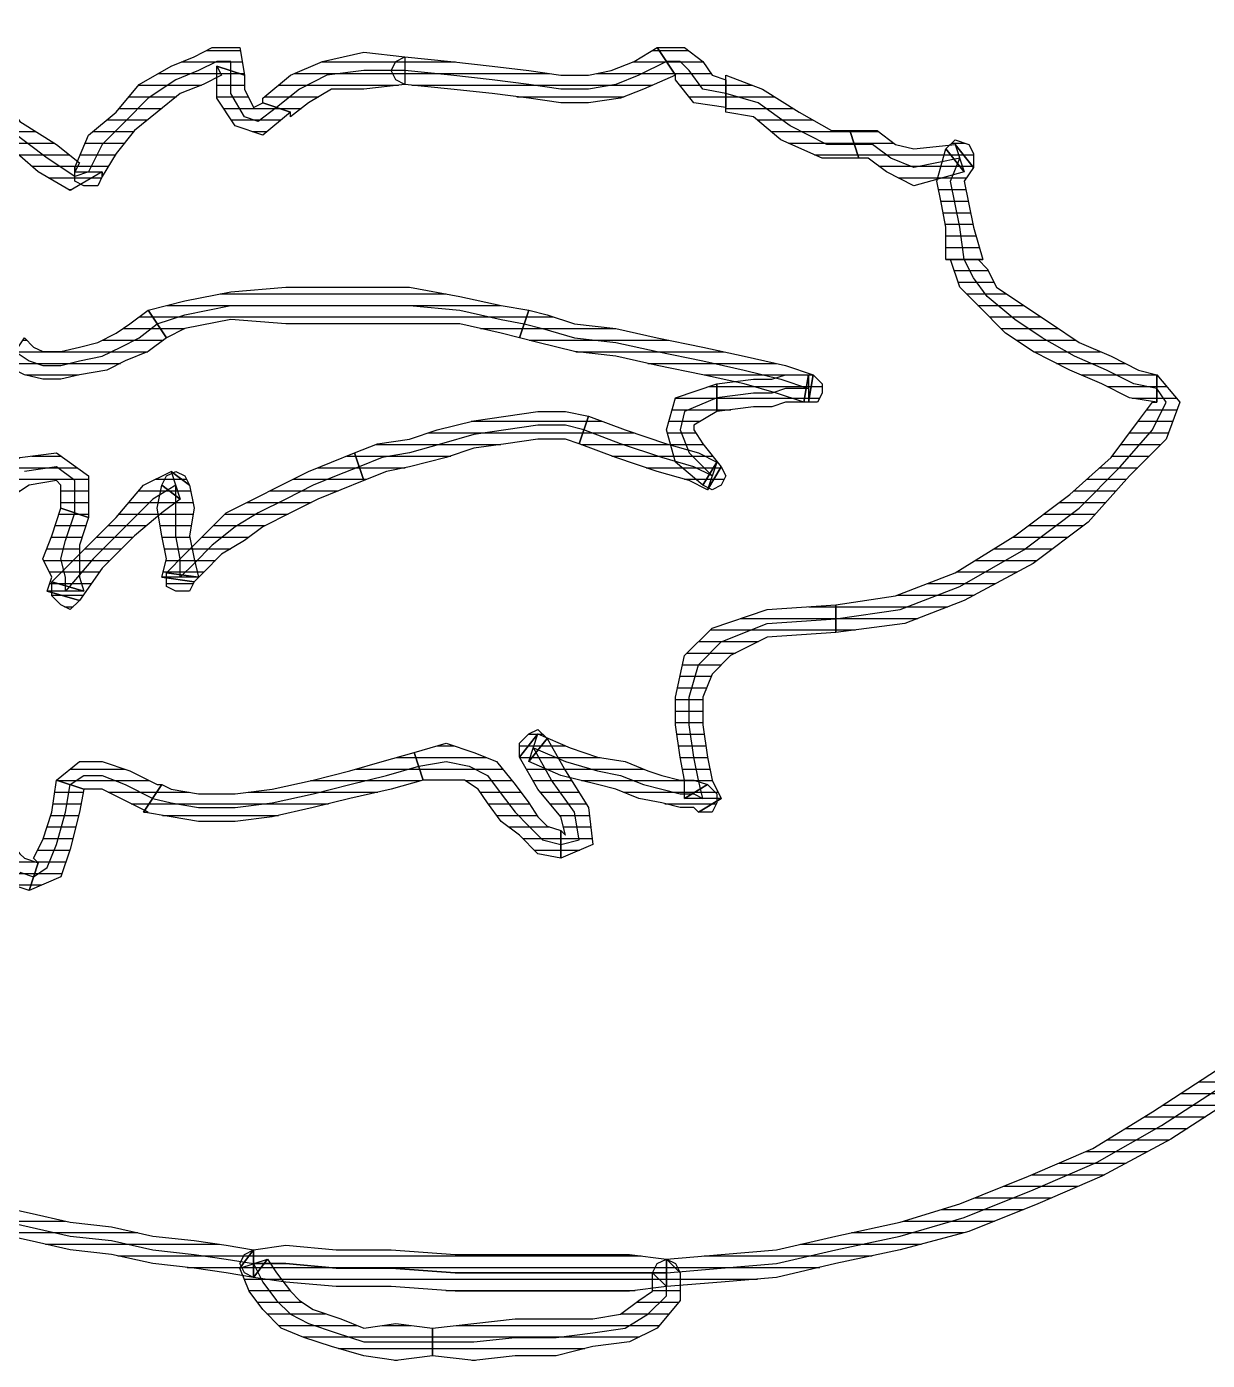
# Model space of a CAD drawing. Extents: x -29316 to 80307, y 54266 to 73016.
# Drawn here: x 21668.34 to 21681.08, y 55612.34 to 55626.73 of the extents above; entities that cross this region are included whole.
import ezdxf

# ---------------------------------------------------------------- set-up
doc = ezdxf.new("R2010")
doc.units = 0
doc.layers.add('İnsan', color=50, linetype='Continuous')
doc.layers.add('Tezgah', color=7, linetype='Continuous', lineweight=9)
pattern_1 = [(360, (-5108.51305, -673.59423), (1e-16, 0.125), [25])]

# ---------------------------------------------------------------- blocks, each defined once
blk = doc.blocks.new('InsanKadın')
at = {"layer": 'İnsan'}
h = blk.add_hatch(dxfattribs=at)
h.set_pattern_fill('DC_LINES', scale=0.1, style=0)
h.set_pattern_definition(pattern_1)
edge = h.paths.add_edge_path(flags=0)
edge.add_line((53.563, 36.971), (53.168, 37.021))
edge.add_line((53.168, 37.021), (52.821, 36.971))
edge.add_line((52.821, 36.971), (52.475, 36.872))
edge.add_line((52.475, 36.872), (52.177, 36.773))
edge.add_line((52.177, 36.773), (51.93, 36.673))
edge.add_line((51.93, 36.673), (51.733, 36.474))
edge.add_line((51.733, 36.474), (51.585, 36.276))
edge.add_line((51.585, 36.276), (51.485, 36.027))
edge.add_line((51.485, 36.027), (51.782, 35.928))
edge.add_line((51.782, 35.928), (51.881, 36.077))
edge.add_line((51.881, 36.077), (52.03, 36.276))
edge.add_line((52.03, 36.276), (52.129, 36.375))
edge.add_line((52.129, 36.375), (52.277, 36.474))
edge.add_line((52.277, 36.474), (52.574, 36.574))
edge.add_line((52.574, 36.574), (52.821, 36.673))
edge.add_line((52.821, 36.673), (53.168, 36.623))
edge.add_line((53.168, 36.623), (53.563, 36.673))
h = blk.add_hatch(dxfattribs=at)
h.set_pattern_fill('DC_LINES', scale=0.1, style=0)
h.set_pattern_definition(pattern_1)
edge = h.paths.add_edge_path(flags=0)
edge.add_line((56.087, 35.928), (56.235, 36.077))
edge.add_line((56.235, 36.077), (56.235, 36.375))
edge.add_line((56.235, 36.375), (55.988, 36.673))
edge.add_line((55.988, 36.673), (55.691, 36.822))
edge.add_line((55.691, 36.822), (55.295, 36.872))
edge.add_line((55.295, 36.872), (54.899, 36.971))
edge.add_line((54.899, 36.971), (54.454, 36.971))
edge.add_line((54.454, 36.971), (54.008, 37.021))
edge.add_line((54.008, 37.021), (53.563, 36.971))
edge.add_line((53.563, 36.971), (53.563, 36.673))
edge.add_line((53.563, 36.673), (54.008, 36.623))
edge.add_line((54.008, 36.623), (54.454, 36.574))
edge.add_line((54.454, 36.574), (54.899, 36.574))
edge.add_line((54.899, 36.574), (55.295, 36.574))
edge.add_line((55.295, 36.574), (55.591, 36.524))
edge.add_line((55.591, 36.524), (55.79, 36.375))
edge.add_line((55.79, 36.375), (55.938, 36.276))
edge.add_line((55.938, 36.276), (55.938, 36.077))
edge.add_line((55.938, 36.077), (56.087, 36.226))
edge.add_line((56.087, 36.226), (55.938, 36.077))
edge.add_line((55.938, 36.077), (55.988, 35.978))
edge.add_line((55.988, 35.978), (56.087, 35.928))
edge.add_line((56.087, 35.928), (56.185, 35.978))
edge.add_line((56.185, 35.978), (56.235, 36.077))
h = blk.add_hatch(dxfattribs=at)
h.set_pattern_fill('DC_LINES', scale=0.1, style=0)
h.set_pattern_definition(pattern_1)
edge = h.paths.add_edge_path(flags=0)
edge.add_line((51.485, 36.027), (51.633, 35.829))
edge.add_line((51.633, 35.829), (51.98, 35.779))
edge.add_line((51.98, 35.779), (52.524, 35.829))
edge.add_line((52.524, 35.829), (53.118, 35.829))
edge.add_line((53.118, 35.829), (53.81, 35.878))
edge.add_line((53.81, 35.878), (54.504, 35.878))
edge.add_line((54.504, 35.878), (55.097, 35.878))
edge.add_line((55.097, 35.878), (55.691, 35.878))
edge.add_line((55.691, 35.878), (56.087, 35.928))
edge.add_line((56.087, 35.928), (56.087, 36.226))
edge.add_line((56.087, 36.226), (55.691, 36.276))
edge.add_line((55.691, 36.276), (55.097, 36.276))
edge.add_line((55.097, 36.276), (54.504, 36.276))
edge.add_line((54.504, 36.276), (53.81, 36.276))
edge.add_line((53.81, 36.276), (53.118, 36.226))
edge.add_line((53.118, 36.226), (52.524, 36.226))
edge.add_line((52.524, 36.226), (51.98, 36.176))
edge.add_line((51.98, 36.176), (51.633, 36.127))
edge.add_line((51.633, 36.127), (51.782, 35.928))
edge.add_line((51.782, 35.928), (51.633, 36.127))
edge.add_line((51.633, 36.127), (51.535, 36.077))
edge.add_line((51.535, 36.077), (51.485, 35.978))
edge.add_line((51.485, 35.978), (51.535, 35.878))
edge.add_line((51.535, 35.878), (51.633, 35.829))
h = blk.add_hatch(dxfattribs=at)
h.set_pattern_fill('DC_LINES', scale=0.1, style=0)
h.set_pattern_definition(pattern_1)
edge = h.paths.add_edge_path(flags=0)
edge.add_line((56.087, 36.226), (55.691, 36.276))
edge.add_line((55.691, 36.276), (55.097, 36.276))
edge.add_line((55.097, 36.276), (54.504, 36.276))
edge.add_line((54.504, 36.276), (53.81, 36.276))
edge.add_line((53.81, 36.276), (53.118, 36.226))
edge.add_line((53.118, 36.226), (52.524, 36.226))
edge.add_line((52.524, 36.226), (51.98, 36.176))
edge.add_line((51.98, 36.176), (51.633, 36.127))
edge.add_line((51.633, 36.127), (51.633, 35.829))
edge.add_line((51.633, 35.829), (51.98, 35.779))
edge.add_line((51.98, 35.779), (52.524, 35.829))
edge.add_line((52.524, 35.829), (53.118, 35.829))
edge.add_line((53.118, 35.829), (53.81, 35.878))
edge.add_line((53.81, 35.878), (54.504, 35.878))
edge.add_line((54.504, 35.878), (55.097, 35.878))
edge.add_line((55.097, 35.878), (55.691, 35.878))
edge.add_line((55.691, 35.878), (56.087, 35.928))
h = blk.add_hatch(dxfattribs=at)
h.set_pattern_fill('DC_LINES', scale=0.1, style=0)
h.set_pattern_definition(pattern_1)
edge = h.paths.add_edge_path(flags=0)
edge.add_line((51.633, 36.127), (51.337, 36.077))
edge.add_line((51.337, 36.077), (50.991, 36.027))
edge.add_line((50.991, 36.027), (50.546, 35.978))
edge.add_line((50.546, 35.978), (50.1, 35.878))
edge.add_line((50.1, 35.878), (49.655, 35.829))
edge.add_line((49.655, 35.829), (49.21, 35.729))
edge.add_line((49.21, 35.729), (48.764, 35.63))
edge.add_line((48.764, 35.63), (48.369, 35.58))
edge.add_line((48.369, 35.58), (48.369, 35.282))
edge.add_line((48.369, 35.282), (48.764, 35.332))
edge.add_line((48.764, 35.332), (49.21, 35.431))
edge.add_line((49.21, 35.431), (49.655, 35.531))
edge.add_line((49.655, 35.531), (50.1, 35.58))
edge.add_line((50.1, 35.58), (50.546, 35.68))
edge.add_line((50.546, 35.68), (50.991, 35.729))
edge.add_line((50.991, 35.729), (51.337, 35.779))
edge.add_line((51.337, 35.779), (51.633, 35.829))
h = blk.add_hatch(dxfattribs=at)
h.set_pattern_fill('DC_LINES', scale=0.1, style=0)
h.set_pattern_definition(pattern_1)
h.paths.add_polyline_path([(65.981, 28.427), (65.635, 29.52), (65.19, 30.514), (64.745, 31.457), (64.201, 32.252), (63.557, 32.948), (62.914, 33.593), (62.221, 34.189), (61.529, 34.636), (60.787, 35.034), (60.094, 35.332), (59.352, 35.63), (58.61, 35.829), (57.917, 35.978), (57.274, 36.127), (56.68, 36.176), (56.087, 36.226), (56.087, 35.928), (56.68, 35.878), (57.274, 35.829), (57.917, 35.68), (58.61, 35.531), (59.253, 35.332), (59.995, 35.034), (60.687, 34.736), (61.331, 34.339), (62.023, 33.891), (62.716, 33.395), (63.359, 32.749), (63.904, 32.053), (64.448, 31.259), (64.893, 30.414), (65.339, 29.421), (65.684, 28.328), (65.784, 28.229), (65.882, 28.229), (65.981, 28.278)], flags=0)
h = blk.add_hatch(dxfattribs=at)
h.set_pattern_fill('DC_LINES', scale=0.1, style=0)
h.set_pattern_definition(pattern_1)
edge = h.paths.add_edge_path(flags=0)
edge.add_line((49.21, 31.954), (49.061, 31.904))
edge.add_line((49.061, 31.904), (48.813, 31.755))
edge.add_line((48.813, 31.755), (48.616, 31.408))
edge.add_line((48.616, 31.408), (48.319, 30.812))
edge.add_line((48.319, 30.812), (48.616, 30.712))
edge.add_line((48.616, 30.712), (48.913, 31.308))
edge.add_line((48.913, 31.308), (49.11, 31.557))
edge.add_line((49.11, 31.557), (49.16, 31.606))
edge.add_line((49.16, 31.606), (49.308, 31.656))
h = blk.add_hatch(dxfattribs=at)
h.set_pattern_fill('DC_LINES', scale=0.1, style=0)
h.set_pattern_definition(pattern_1)
edge = h.paths.add_edge_path(flags=0)
edge.add_line((49.803, 30.861), (49.754, 31.11))
edge.add_line((49.754, 31.11), (49.655, 31.507))
edge.add_line((49.655, 31.507), (49.555, 31.805))
edge.add_line((49.555, 31.805), (49.21, 31.954))
edge.add_line((49.21, 31.954), (49.308, 31.656))
edge.add_line((49.308, 31.656), (49.258, 31.606))
edge.add_line((49.258, 31.606), (49.358, 31.408))
edge.add_line((49.358, 31.408), (49.457, 31.11))
edge.add_line((49.457, 31.11), (49.506, 30.762))
h = blk.add_hatch(dxfattribs=at)
h.set_pattern_fill('DC_LINES', scale=0.1, style=0)
h.set_pattern_definition(pattern_1)
edge = h.paths.add_edge_path(flags=0)
edge.add_line((54.949, 31.606), (54.701, 31.557))
edge.add_line((54.701, 31.557), (54.504, 31.358))
edge.add_line((54.504, 31.358), (54.305, 31.209))
edge.add_line((54.305, 31.209), (54.157, 31.01))
edge.add_line((54.157, 31.01), (54.058, 30.861))
edge.add_line((54.058, 30.861), (53.91, 30.762))
edge.add_line((53.91, 30.762), (53.712, 30.762))
edge.add_line((53.712, 30.762), (53.464, 30.762))
edge.add_line((53.464, 30.762), (53.365, 30.464))
edge.add_line((53.365, 30.464), (53.712, 30.365))
edge.add_line((53.712, 30.365), (54.008, 30.464))
edge.add_line((54.008, 30.464), (54.256, 30.563))
edge.add_line((54.256, 30.563), (54.454, 30.812))
edge.add_line((54.454, 30.812), (54.602, 31.01))
edge.add_line((54.602, 31.01), (54.701, 31.159))
edge.add_line((54.701, 31.159), (54.8, 31.259))
edge.add_line((54.8, 31.259), (54.949, 31.308))
h = blk.add_hatch(dxfattribs=at)
h.set_pattern_fill('DC_LINES', scale=0.1, style=0)
h.set_pattern_definition(pattern_1)
edge = h.paths.add_edge_path(flags=0)
edge.add_line((54.602, 30.563), (54.8, 30.315))
edge.add_line((54.8, 30.315), (54.998, 30.663))
edge.add_line((54.998, 30.663), (55.246, 31.06))
edge.add_line((55.246, 31.06), (55.295, 31.457))
edge.add_line((55.295, 31.457), (54.949, 31.606))
edge.add_line((54.949, 31.606), (54.949, 31.308))
edge.add_line((54.949, 31.308), (54.998, 31.358))
edge.add_line((54.998, 31.358), (54.949, 31.159))
edge.add_line((54.949, 31.159), (54.701, 30.861))
edge.add_line((54.701, 30.861), (54.504, 30.514))
edge.add_line((54.504, 30.514), (54.701, 30.265))
edge.add_line((54.701, 30.265), (54.504, 30.514))
edge.add_line((54.504, 30.514), (54.504, 30.365))
edge.add_line((54.504, 30.365), (54.602, 30.265))
edge.add_line((54.602, 30.265), (54.701, 30.216))
edge.add_line((54.701, 30.216), (54.8, 30.315))
h = blk.add_hatch(dxfattribs=at)
h.set_pattern_fill('DC_LINES', scale=0.1, style=0)
h.set_pattern_definition(pattern_1)
edge = h.paths.add_edge_path(flags=0)
edge.add_line((50.446, 31.11), (50.496, 31.11))
edge.add_line((50.496, 31.11), (50.199, 30.961))
edge.add_line((50.199, 30.961), (50.001, 30.861))
edge.add_line((50.001, 30.861), (49.852, 30.861))
edge.add_line((49.852, 30.861), (49.803, 30.861))
edge.add_line((49.803, 30.861), (49.506, 30.762))
edge.add_line((49.506, 30.762), (49.754, 30.563))
edge.add_line((49.754, 30.563), (50.001, 30.563))
edge.add_line((50.001, 30.563), (50.298, 30.663))
edge.add_line((50.298, 30.663), (50.594, 30.812))
edge.add_line((50.594, 30.812), (50.644, 30.812))
h = blk.add_hatch(dxfattribs=at)
h.set_pattern_fill('DC_LINES', scale=0.1, style=0)
h.set_pattern_definition(pattern_1)
edge = h.paths.add_edge_path(flags=0)
edge.add_line((53.464, 30.762), (53.118, 30.861))
edge.add_line((53.118, 30.861), (52.673, 30.961))
edge.add_line((52.673, 30.961), (52.277, 31.06))
edge.add_line((52.277, 31.06), (51.832, 31.159))
edge.add_line((51.832, 31.159), (51.436, 31.209))
edge.add_line((51.436, 31.209), (51.04, 31.209))
edge.add_line((51.04, 31.209), (50.743, 31.159))
edge.add_line((50.743, 31.159), (50.446, 31.11))
edge.add_line((50.446, 31.11), (50.644, 30.812))
edge.add_line((50.644, 30.812), (50.743, 30.861))
edge.add_line((50.743, 30.861), (51.04, 30.911))
edge.add_line((51.04, 30.911), (51.436, 30.911))
edge.add_line((51.436, 30.911), (51.832, 30.861))
edge.add_line((51.832, 30.861), (52.277, 30.762))
edge.add_line((52.277, 30.762), (52.673, 30.663))
edge.add_line((52.673, 30.663), (53.019, 30.563))
edge.add_line((53.019, 30.563), (53.365, 30.464))
h = blk.add_hatch(dxfattribs=at)
h.set_pattern_fill('DC_LINES', scale=0.1, style=0)
h.set_pattern_definition(pattern_1)
edge = h.paths.add_edge_path(flags=0)
edge.add_line((56.68, 30.961), (56.433, 31.11))
edge.add_line((56.433, 31.11), (56.383, 31.06))
edge.add_line((56.383, 31.06), (56.235, 31.06))
edge.add_line((56.235, 31.06), (56.037, 31.01))
edge.add_line((56.037, 31.01), (55.79, 30.961))
edge.add_line((55.79, 30.961), (55.543, 30.861))
edge.add_line((55.543, 30.861), (55.344, 30.812))
edge.add_line((55.344, 30.812), (54.949, 30.712))
edge.add_line((54.949, 30.712), (54.602, 30.563))
edge.add_line((54.602, 30.563), (54.701, 30.265))
edge.add_line((54.701, 30.265), (55.048, 30.414))
edge.add_line((55.048, 30.414), (55.344, 30.514))
edge.add_line((55.344, 30.514), (55.641, 30.563))
edge.add_line((55.641, 30.563), (55.888, 30.663))
edge.add_line((55.888, 30.663), (56.037, 30.712))
edge.add_line((56.037, 30.712), (56.235, 30.762))
edge.add_line((56.235, 30.762), (56.383, 30.762))
edge.add_line((56.383, 30.762), (56.532, 30.812))
edge.add_line((56.532, 30.812), (56.284, 30.961))
edge.add_line((56.284, 30.961), (56.532, 30.812))
edge.add_line((56.532, 30.812), (56.631, 30.911))
edge.add_line((56.631, 30.911), (56.631, 31.01))
edge.add_line((56.631, 31.01), (56.581, 31.11))
edge.add_line((56.581, 31.11), (56.433, 31.11))
h = blk.add_hatch(dxfattribs=at)
h.set_pattern_fill('DC_LINES', scale=0.1, style=0)
h.set_pattern_definition(pattern_1)
edge = h.paths.add_edge_path(flags=0)
edge.add_line((57.917, 29.172), (57.175, 29.222))
edge.add_line((57.175, 29.222), (56.779, 29.421))
edge.add_line((56.779, 29.421), (56.581, 29.619))
edge.add_line((56.581, 29.619), (56.482, 29.868))
edge.add_line((56.482, 29.868), (56.482, 30.166))
edge.add_line((56.482, 30.166), (56.532, 30.514))
edge.add_line((56.532, 30.514), (56.581, 30.762))
edge.add_line((56.581, 30.762), (56.68, 30.961))
edge.add_line((56.68, 30.961), (56.284, 30.961))
edge.add_line((56.284, 30.961), (56.284, 30.762))
edge.add_line((56.284, 30.762), (56.235, 30.514))
edge.add_line((56.235, 30.514), (56.185, 30.166))
edge.add_line((56.185, 30.166), (56.185, 29.868))
edge.add_line((56.185, 29.868), (56.284, 29.421))
edge.add_line((56.284, 29.421), (56.581, 29.123))
edge.add_line((56.581, 29.123), (57.175, 28.924))
edge.add_line((57.175, 28.924), (57.917, 28.874))
h = blk.add_hatch(dxfattribs=at)
h.set_pattern_fill('DC_LINES', scale=0.1, style=0)
h.set_pattern_definition(pattern_1)
edge = h.paths.add_edge_path(flags=0)
edge.add_line((61.381, 26.391), (61.628, 26.689))
edge.add_line((61.628, 26.689), (61.479, 27.086))
edge.add_line((61.479, 27.086), (61.084, 27.483))
edge.add_line((61.084, 27.483), (60.638, 27.98))
edge.add_line((60.638, 27.98), (60.045, 28.427))
edge.add_line((60.045, 28.427), (59.302, 28.825))
edge.add_line((59.302, 28.825), (58.659, 29.073))
edge.add_line((58.659, 29.073), (57.917, 29.172))
edge.add_line((57.917, 29.172), (57.917, 28.874))
edge.add_line((57.917, 28.874), (58.56, 28.775))
edge.add_line((58.56, 28.775), (59.204, 28.527))
edge.add_line((59.204, 28.527), (59.846, 28.129))
edge.add_line((59.846, 28.129), (60.44, 27.682))
edge.add_line((60.44, 27.682), (60.885, 27.285))
edge.add_line((60.885, 27.285), (61.182, 26.887))
edge.add_line((61.182, 26.887), (61.331, 26.689))
edge.add_line((61.331, 26.689), (61.381, 26.689))
h = blk.add_hatch(dxfattribs=at)
h.set_pattern_fill('DC_LINES', scale=0.1, style=0)
h.set_pattern_definition(pattern_1)
edge = h.paths.add_edge_path(flags=0)
edge.add_line((49.803, 28.725), (49.457, 28.626))
edge.add_line((49.457, 28.626), (49.803, 28.278))
edge.add_line((49.803, 28.278), (50.149, 27.93))
edge.add_line((50.149, 27.93), (50.446, 27.583))
edge.add_line((50.446, 27.583), (50.743, 27.434))
edge.add_line((50.743, 27.434), (50.842, 27.732))
edge.add_line((50.842, 27.732), (50.644, 27.881))
edge.add_line((50.644, 27.881), (50.347, 28.129))
edge.add_line((50.347, 28.129), (50.001, 28.477))
edge.add_line((50.001, 28.477), (49.754, 28.825))
edge.add_line((49.754, 28.825), (49.407, 28.725))
edge.add_line((49.407, 28.725), (49.754, 28.825))
edge.add_line((49.754, 28.825), (49.655, 28.924))
edge.add_line((49.655, 28.924), (49.555, 28.874))
edge.add_line((49.555, 28.874), (49.457, 28.775))
edge.add_line((49.457, 28.775), (49.457, 28.626))
h = blk.add_hatch(dxfattribs=at)
h.set_pattern_fill('DC_LINES', scale=0.1, style=0)
h.set_pattern_definition(pattern_1)
edge = h.paths.add_edge_path(flags=0)
edge.add_line((49.852, 27.93), (49.754, 28.229))
edge.add_line((49.754, 28.229), (49.754, 28.378))
edge.add_line((49.754, 28.378), (49.754, 28.576))
edge.add_line((49.754, 28.576), (49.803, 28.725))
edge.add_line((49.803, 28.725), (49.407, 28.725))
edge.add_line((49.407, 28.725), (49.457, 28.576))
edge.add_line((49.457, 28.576), (49.358, 28.378))
edge.add_line((49.358, 28.378), (49.457, 28.129))
edge.add_line((49.457, 28.129), (49.555, 27.831))
h = blk.add_hatch(dxfattribs=at)
h.set_pattern_fill('DC_LINES', scale=0.1, style=0)
h.set_pattern_definition(pattern_1)
edge = h.paths.add_edge_path(flags=0)
edge.add_line((51.04, 28.576), (50.694, 28.527))
edge.add_line((50.694, 28.527), (50.891, 28.328))
edge.add_line((50.891, 28.328), (51.089, 28.129))
edge.add_line((51.089, 28.129), (51.337, 27.881))
edge.add_line((51.337, 27.881), (51.633, 27.732))
edge.add_line((51.633, 27.732), (51.93, 27.583))
edge.add_line((51.93, 27.583), (52.227, 27.434))
edge.add_line((52.227, 27.434), (52.475, 27.334))
edge.add_line((52.475, 27.334), (52.722, 27.235))
edge.add_line((52.722, 27.235), (52.821, 27.533))
edge.add_line((52.821, 27.533), (52.574, 27.632))
edge.add_line((52.574, 27.632), (52.327, 27.732))
edge.add_line((52.327, 27.732), (52.03, 27.881))
edge.add_line((52.03, 27.881), (51.733, 28.03))
edge.add_line((51.733, 28.03), (51.535, 28.179))
edge.add_line((51.535, 28.179), (51.288, 28.328))
edge.add_line((51.288, 28.328), (51.089, 28.527))
edge.add_line((51.089, 28.527), (50.991, 28.626))
edge.add_line((50.991, 28.626), (50.644, 28.576))
edge.add_line((50.644, 28.576), (50.991, 28.626))
edge.add_line((50.991, 28.626), (50.941, 28.725))
edge.add_line((50.941, 28.725), (50.793, 28.725))
edge.add_line((50.793, 28.725), (50.694, 28.676))
edge.add_line((50.694, 28.676), (50.694, 28.527))
h = blk.add_hatch(dxfattribs=at)
h.set_pattern_fill('DC_LINES', scale=0.1, style=0)
h.set_pattern_definition(pattern_1)
edge = h.paths.add_edge_path(flags=0)
edge.add_line((50.743, 27.434), (50.941, 27.583))
edge.add_line((50.941, 27.583), (50.991, 27.831))
edge.add_line((50.991, 27.831), (50.941, 28.129))
edge.add_line((50.941, 28.129), (50.991, 28.378))
edge.add_line((50.991, 28.378), (51.04, 28.576))
edge.add_line((51.04, 28.576), (50.644, 28.576))
edge.add_line((50.644, 28.576), (50.694, 28.378))
edge.add_line((50.694, 28.378), (50.644, 28.129))
edge.add_line((50.644, 28.129), (50.594, 27.831))
edge.add_line((50.594, 27.831), (50.644, 27.583))
edge.add_line((50.644, 27.583), (50.842, 27.732))
edge.add_line((50.842, 27.732), (50.644, 27.583))
edge.add_line((50.644, 27.583), (50.694, 27.483))
edge.add_line((50.694, 27.483), (50.793, 27.434))
edge.add_line((50.793, 27.434), (50.891, 27.483))
edge.add_line((50.891, 27.483), (50.941, 27.583))
h = blk.add_hatch(dxfattribs=at)
h.set_pattern_fill('DC_LINES', scale=0.1, style=0)
h.set_pattern_definition(pattern_1)
edge = h.paths.add_edge_path(flags=0)
edge.add_line((48.666, 27.583), (48.714, 27.583))
edge.add_line((48.714, 27.583), (49.11, 27.285))
edge.add_line((49.11, 27.285), (49.506, 27.235))
edge.add_line((49.506, 27.235), (49.852, 27.483))
edge.add_line((49.852, 27.483), (49.852, 27.93))
edge.add_line((49.852, 27.93), (49.555, 27.831))
edge.add_line((49.555, 27.831), (49.555, 27.583))
edge.add_line((49.555, 27.583), (49.506, 27.533))
edge.add_line((49.506, 27.533), (49.21, 27.583))
edge.add_line((49.21, 27.583), (48.913, 27.781))
edge.add_line((48.913, 27.781), (48.962, 27.781))
h = blk.add_hatch(dxfattribs=at)
h.set_pattern_fill('DC_LINES', scale=0.1, style=0)
h.set_pattern_definition(pattern_1)
edge = h.paths.add_edge_path(flags=0)
edge.add_line((55.246, 26.838), (55.641, 26.987))
edge.add_line((55.641, 26.987), (56.087, 27.136))
edge.add_line((56.087, 27.136), (56.433, 27.235))
edge.add_line((56.433, 27.235), (56.631, 27.334))
edge.add_line((56.631, 27.334), (56.532, 27.632))
edge.add_line((56.532, 27.632), (56.334, 27.533))
edge.add_line((56.334, 27.533), (55.988, 27.434))
edge.add_line((55.988, 27.434), (55.543, 27.285))
edge.add_line((55.543, 27.285), (55.146, 27.136))
h = blk.add_hatch(dxfattribs=at)
h.set_pattern_fill('DC_LINES', scale=0.1, style=0)
h.set_pattern_definition(pattern_1)
edge = h.paths.add_edge_path(flags=0)
edge.add_line((56.631, 27.334), (56.482, 27.583))
edge.add_line((56.482, 27.583), (56.185, 27.334))
edge.add_line((56.185, 27.334), (56.087, 26.987))
edge.add_line((56.087, 26.987), (56.185, 26.639))
edge.add_line((56.185, 26.639), (56.631, 26.49))
edge.add_line((56.631, 26.49), (56.631, 26.788))
edge.add_line((56.631, 26.788), (56.383, 26.937))
edge.add_line((56.383, 26.937), (56.383, 26.987))
edge.add_line((56.383, 26.987), (56.482, 27.136))
edge.add_line((56.482, 27.136), (56.68, 27.384))
edge.add_line((56.68, 27.384), (56.532, 27.632))
edge.add_line((56.532, 27.632), (56.68, 27.384))
edge.add_line((56.68, 27.384), (56.73, 27.483))
edge.add_line((56.73, 27.483), (56.68, 27.583))
edge.add_line((56.68, 27.583), (56.581, 27.632))
edge.add_line((56.581, 27.632), (56.482, 27.583))
h = blk.add_hatch(dxfattribs=at)
h.set_pattern_fill('DC_LINES', scale=0.1, style=0)
h.set_pattern_definition(pattern_1)
edge = h.paths.add_edge_path(flags=0)
edge.add_line((52.722, 27.235), (52.969, 27.136))
edge.add_line((52.969, 27.136), (53.316, 27.086))
edge.add_line((53.316, 27.086), (53.613, 26.987))
edge.add_line((53.613, 26.987), (54.008, 26.887))
edge.add_line((54.008, 26.887), (54.355, 26.838))
edge.add_line((54.355, 26.838), (54.701, 26.788))
edge.add_line((54.701, 26.788), (54.998, 26.788))
edge.add_line((54.998, 26.788), (55.246, 26.838))
edge.add_line((55.246, 26.838), (55.146, 27.136))
edge.add_line((55.146, 27.136), (54.998, 27.086))
edge.add_line((54.998, 27.086), (54.701, 27.086))
edge.add_line((54.701, 27.086), (54.355, 27.136))
edge.add_line((54.355, 27.136), (54.008, 27.185))
edge.add_line((54.008, 27.185), (53.712, 27.285))
edge.add_line((53.712, 27.285), (53.316, 27.384))
edge.add_line((53.316, 27.384), (53.069, 27.434))
edge.add_line((53.069, 27.434), (52.821, 27.533))
h = blk.add_hatch(dxfattribs=at)
h.set_pattern_fill('DC_LINES', scale=0.1, style=0)
h.set_pattern_definition(pattern_1)
edge = h.paths.add_edge_path(flags=0)
edge.add_line((56.631, 26.49), (57.026, 26.44))
edge.add_line((57.026, 26.44), (57.224, 26.44))
edge.add_line((57.224, 26.44), (57.373, 26.391))
edge.add_line((57.373, 26.391), (57.62, 26.391))
edge.add_line((57.62, 26.391), (57.62, 26.689))
edge.add_line((57.62, 26.689), (57.373, 26.689))
edge.add_line((57.373, 26.689), (57.224, 26.738))
edge.add_line((57.224, 26.738), (57.026, 26.738))
edge.add_line((57.026, 26.738), (56.631, 26.788))
h = blk.add_hatch(dxfattribs=at)
h.set_pattern_fill('DC_LINES', scale=0.1, style=0)
h.set_pattern_definition(pattern_1)
edge = h.paths.add_edge_path(flags=0)
edge.add_line((57.62, 26.391), (57.571, 26.689))
edge.add_line((57.571, 26.689), (57.274, 26.589))
edge.add_line((57.274, 26.589), (56.927, 26.49))
edge.add_line((56.927, 26.49), (56.482, 26.391))
edge.add_line((56.482, 26.391), (55.988, 26.291))
edge.add_line((55.988, 26.291), (55.543, 26.192))
edge.add_line((55.543, 26.192), (55.097, 26.142))
edge.add_line((55.097, 26.142), (54.701, 26.043))
edge.add_line((54.701, 26.043), (54.504, 25.993))
edge.add_line((54.504, 25.993), (54.602, 25.695))
edge.add_line((54.602, 25.695), (54.8, 25.745))
edge.add_line((54.8, 25.745), (55.097, 25.844))
edge.add_line((55.097, 25.844), (55.543, 25.894))
edge.add_line((55.543, 25.894), (55.988, 25.993))
edge.add_line((55.988, 25.993), (56.482, 26.093))
edge.add_line((56.482, 26.093), (56.927, 26.192))
edge.add_line((56.927, 26.192), (57.373, 26.291))
edge.add_line((57.373, 26.291), (57.67, 26.391))
edge.add_line((57.67, 26.391), (57.62, 26.689))
edge.add_line((57.62, 26.689), (57.67, 26.391))
edge.add_line((57.67, 26.391), (57.768, 26.49))
edge.add_line((57.768, 26.49), (57.768, 26.589))
edge.add_line((57.768, 26.589), (57.719, 26.689))
edge.add_line((57.719, 26.689), (57.571, 26.689))
h = blk.add_hatch(dxfattribs=at)
h.set_pattern_fill('DC_LINES', scale=0.1, style=0)
h.set_pattern_definition(pattern_1)
edge = h.paths.add_edge_path(flags=0)
edge.add_line((59.501, 25.149), (59.451, 25.149))
edge.add_line((59.451, 25.149), (59.549, 25.248))
edge.add_line((59.549, 25.248), (59.649, 25.447))
edge.add_line((59.649, 25.447), (59.946, 25.645))
edge.add_line((59.946, 25.645), (60.243, 25.844))
edge.add_line((60.243, 25.844), (60.54, 26.043))
edge.add_line((60.54, 26.043), (60.885, 26.192))
edge.add_line((60.885, 26.192), (61.182, 26.341))
edge.add_line((61.182, 26.341), (61.381, 26.391))
edge.add_line((61.381, 26.391), (61.381, 26.689))
edge.add_line((61.381, 26.689), (61.084, 26.639))
edge.add_line((61.084, 26.639), (60.787, 26.49))
edge.add_line((60.787, 26.49), (60.44, 26.341))
edge.add_line((60.44, 26.341), (60.045, 26.142))
edge.add_line((60.045, 26.142), (59.748, 25.944))
edge.add_line((59.748, 25.944), (59.451, 25.645))
edge.add_line((59.451, 25.645), (59.253, 25.447))
edge.add_line((59.253, 25.447), (59.154, 25.149))
edge.add_line((59.154, 25.149), (59.104, 25.149))
h = blk.add_hatch(dxfattribs=at)
h.set_pattern_fill('DC_LINES', scale=0.1, style=0)
h.set_pattern_definition(pattern_1)
edge = h.paths.add_edge_path(flags=0)
edge.add_line((50.694, 25.993), (50.496, 26.142))
edge.add_line((50.496, 26.142), (50.249, 26.242))
edge.add_line((50.249, 26.242), (50.05, 26.341))
edge.add_line((50.05, 26.341), (49.754, 26.391))
edge.add_line((49.754, 26.391), (49.555, 26.44))
edge.add_line((49.555, 26.44), (49.358, 26.44))
edge.add_line((49.358, 26.44), (49.16, 26.391))
edge.add_line((49.16, 26.391), (48.962, 26.291))
edge.add_line((48.962, 26.291), (49.16, 25.993))
edge.add_line((49.16, 25.993), (49.258, 26.093))
edge.add_line((49.258, 26.093), (49.358, 26.142))
edge.add_line((49.358, 26.142), (49.555, 26.142))
edge.add_line((49.555, 26.142), (49.754, 26.093))
edge.add_line((49.754, 26.093), (49.952, 26.043))
edge.add_line((49.952, 26.043), (50.149, 25.944))
edge.add_line((50.149, 25.944), (50.298, 25.844))
edge.add_line((50.298, 25.844), (50.496, 25.695))
h = blk.add_hatch(dxfattribs=at)
h.set_pattern_fill('DC_LINES', scale=0.1, style=0)
h.set_pattern_definition(pattern_1)
edge = h.paths.add_edge_path(flags=0)
edge.add_line((54.504, 25.993), (54.305, 25.944))
edge.add_line((54.305, 25.944), (53.86, 25.844))
edge.add_line((53.86, 25.844), (53.316, 25.844))
edge.add_line((53.316, 25.844), (52.673, 25.844))
edge.add_line((52.673, 25.844), (51.98, 25.844))
edge.add_line((51.98, 25.844), (51.386, 25.794))
edge.add_line((51.386, 25.794), (50.891, 25.894))
edge.add_line((50.891, 25.894), (50.694, 25.993))
edge.add_line((50.694, 25.993), (50.496, 25.695))
edge.add_line((50.496, 25.695), (50.891, 25.596))
edge.add_line((50.891, 25.596), (51.386, 25.496))
edge.add_line((51.386, 25.496), (51.98, 25.447))
edge.add_line((51.98, 25.447), (52.673, 25.447))
edge.add_line((52.673, 25.447), (53.316, 25.447))
edge.add_line((53.316, 25.447), (53.86, 25.546))
edge.add_line((53.86, 25.546), (54.305, 25.645))
edge.add_line((54.305, 25.645), (54.602, 25.695))
h = blk.add_hatch(dxfattribs=at)
h.set_pattern_fill('DC_LINES', scale=0.1, style=0)
h.set_pattern_definition(pattern_1)
edge = h.paths.add_edge_path(flags=0)
edge.add_line((59.204, 23.907), (59.401, 24.155))
edge.add_line((59.401, 24.155), (59.302, 24.304))
edge.add_line((59.302, 24.304), (59.352, 24.553))
edge.add_line((59.352, 24.553), (59.401, 24.801))
edge.add_line((59.401, 24.801), (59.501, 25.149))
edge.add_line((59.501, 25.149), (59.104, 25.149))
edge.add_line((59.104, 25.149), (59.104, 24.801))
edge.add_line((59.104, 24.801), (59.055, 24.553))
edge.add_line((59.055, 24.553), (59.006, 24.304))
edge.add_line((59.006, 24.304), (59.104, 23.957))
edge.add_line((59.104, 23.957), (59.302, 24.205))
edge.add_line((59.302, 24.205), (59.104, 23.957))
edge.add_line((59.104, 23.957), (59.204, 23.857))
edge.add_line((59.204, 23.857), (59.352, 23.907))
edge.add_line((59.352, 23.907), (59.401, 24.006))
edge.add_line((59.401, 24.006), (59.401, 24.155))
h = blk.add_hatch(dxfattribs=at)
h.set_pattern_fill('DC_LINES', scale=0.1, style=0)
h.set_pattern_definition(pattern_1)
edge = h.paths.add_edge_path(flags=0)
edge.add_line((48.913, 23.36), (49.11, 23.659))
edge.add_line((49.11, 23.659), (49.506, 23.907))
edge.add_line((49.506, 23.907), (49.754, 24.106))
edge.add_line((49.754, 24.106), (49.704, 24.205))
edge.add_line((49.704, 24.205), (50.001, 24.205))
edge.add_line((50.001, 24.205), (49.655, 24.404))
edge.add_line((49.655, 24.404), (49.308, 24.205))
edge.add_line((49.308, 24.205), (48.913, 23.857))
edge.add_line((48.913, 23.857), (48.616, 23.559))
h = blk.add_hatch(dxfattribs=at)
h.set_pattern_fill('DC_LINES', scale=0.1, style=0)
h.set_pattern_definition(pattern_1)
edge = h.paths.add_edge_path(flags=0)
edge.add_line((49.704, 24.205), (49.704, 24.155))
edge.add_line((49.704, 24.155), (49.852, 23.808))
edge.add_line((49.852, 23.808), (50.149, 23.559))
edge.add_line((50.149, 23.559), (50.397, 23.261))
edge.add_line((50.397, 23.261), (50.743, 23.062))
edge.add_line((50.743, 23.062), (50.991, 22.963))
edge.add_line((50.991, 22.963), (51.188, 22.864))
edge.add_line((51.188, 22.864), (51.485, 22.864))
edge.add_line((51.485, 22.864), (51.535, 23.162))
edge.add_line((51.535, 23.162), (51.238, 23.062))
edge.add_line((51.238, 23.062), (51.288, 23.162))
edge.add_line((51.288, 23.162), (51.089, 23.261))
edge.add_line((51.089, 23.261), (50.842, 23.36))
edge.add_line((50.842, 23.36), (50.594, 23.559))
edge.add_line((50.594, 23.559), (50.347, 23.758))
edge.add_line((50.347, 23.758), (50.149, 24.006))
edge.add_line((50.149, 24.006), (50.001, 24.255))
edge.add_line((50.001, 24.255), (50.001, 24.205))
edge.add_line((50.001, 24.205), (50.001, 24.255))
edge.add_line((50.001, 24.255), (49.952, 24.354))
edge.add_line((49.952, 24.354), (49.803, 24.354))
edge.add_line((49.803, 24.354), (49.704, 24.304))
edge.add_line((49.704, 24.304), (49.704, 24.155))
h = blk.add_hatch(dxfattribs=at)
h.set_pattern_fill('DC_LINES', scale=0.1, style=0)
h.set_pattern_definition(pattern_1)
edge = h.paths.add_edge_path(flags=0)
edge.add_line((58.065, 23.758), (58.362, 23.758))
edge.add_line((58.362, 23.758), (58.56, 23.907))
edge.add_line((58.56, 23.907), (58.758, 23.957))
edge.add_line((58.758, 23.957), (59.204, 23.907))
edge.add_line((59.204, 23.907), (59.302, 24.205))
edge.add_line((59.302, 24.205), (58.758, 24.354))
edge.add_line((58.758, 24.354), (58.462, 24.205))
edge.add_line((58.462, 24.205), (58.263, 24.056))
edge.add_line((58.263, 24.056), (58.165, 24.056))
h = blk.add_hatch(dxfattribs=at)
h.set_pattern_fill('DC_LINES', scale=0.1, style=0)
h.set_pattern_definition(pattern_1)
edge = h.paths.add_edge_path(flags=0)
edge.add_line((56.73, 23.211), (56.73, 23.162))
edge.add_line((56.73, 23.162), (57.126, 23.311))
edge.add_line((57.126, 23.311), (57.521, 23.559))
edge.add_line((57.521, 23.559), (57.868, 23.758))
edge.add_line((57.868, 23.758), (58.065, 23.758))
edge.add_line((58.065, 23.758), (58.165, 24.056))
edge.add_line((58.165, 24.056), (57.768, 24.056))
edge.add_line((57.768, 24.056), (57.323, 23.857))
edge.add_line((57.323, 23.857), (57.026, 23.609))
edge.add_line((57.026, 23.609), (56.73, 23.559))
edge.add_line((56.73, 23.559), (56.73, 23.509))
h = blk.add_hatch(dxfattribs=at)
h.set_pattern_fill('DC_LINES', scale=0.1, style=0)
h.set_pattern_definition(pattern_1)
edge = h.paths.add_edge_path(flags=0)
edge.add_line((51.535, 23.162), (51.535, 23.311))
edge.add_line((51.535, 23.311), (51.633, 23.509))
edge.add_line((51.633, 23.509), (51.733, 23.46))
edge.add_line((51.733, 23.46), (52.03, 23.559))
edge.add_line((52.03, 23.559), (51.733, 23.808))
edge.add_line((51.733, 23.808), (51.436, 23.708))
edge.add_line((51.436, 23.708), (51.238, 23.41))
edge.add_line((51.238, 23.41), (51.238, 23.062))
h = blk.add_hatch(dxfattribs=at)
h.set_pattern_fill('DC_LINES', scale=0.1, style=0)
h.set_pattern_definition(pattern_1)
edge = h.paths.add_edge_path(flags=0)
edge.add_line((51.733, 23.46), (51.733, 23.41))
edge.add_line((51.733, 23.41), (52.03, 23.162))
edge.add_line((52.03, 23.162), (52.376, 23.013))
edge.add_line((52.376, 23.013), (52.821, 22.913))
edge.add_line((52.821, 22.913), (53.266, 22.963))
edge.add_line((53.266, 22.963), (53.266, 23.261))
edge.add_line((53.266, 23.261), (52.821, 23.311))
edge.add_line((52.821, 23.311), (52.475, 23.311))
edge.add_line((52.475, 23.311), (52.227, 23.46))
edge.add_line((52.227, 23.46), (52.03, 23.609))
edge.add_line((52.03, 23.609), (52.03, 23.559))
h = blk.add_hatch(dxfattribs=at)
h.set_pattern_fill('DC_LINES', scale=0.1, style=0)
h.set_pattern_definition(pattern_1)
h.paths.add_polyline_path([(53.266, 22.963), (53.761, 23.013), (54.207, 23.062), (54.602, 23.112), (54.949, 23.162), (55.246, 23.162), (55.493, 23.112), (55.74, 23.013), (55.988, 22.864), (56.185, 23.162), (55.839, 23.311), (55.591, 23.41), (55.246, 23.46), (54.949, 23.46), (54.602, 23.41), (54.207, 23.36), (53.761, 23.311), (53.266, 23.261), (53.168, 23.211), (53.118, 23.112), (53.168, 23.013)], flags=0)
h = blk.add_hatch(dxfattribs=at)
h.set_pattern_fill('DC_LINES', scale=0.1, style=0)
h.set_pattern_definition(pattern_1)
edge = h.paths.add_edge_path(flags=0)
edge.add_line((55.988, 22.864), (56.284, 22.864))
edge.add_line((56.284, 22.864), (56.482, 23.013))
edge.add_line((56.482, 23.013), (56.581, 23.162))
edge.add_line((56.581, 23.162), (56.73, 23.211))
edge.add_line((56.73, 23.211), (56.73, 23.509))
edge.add_line((56.73, 23.509), (56.383, 23.46))
edge.add_line((56.383, 23.46), (56.185, 23.211))
edge.add_line((56.185, 23.211), (56.185, 23.162))
h = blk.add_hatch(dxfattribs=at)
h.set_pattern_fill('DC_LINES', scale=0.1, style=0)
h.set_pattern_definition(pattern_1)
edge = h.paths.add_edge_path(flags=0)
edge.add_line((58.263, 16.257), (58.165, 16.257))
edge.add_line((58.165, 16.257), (59.649, 16.605))
edge.add_line((59.649, 16.605), (60.984, 17.201))
edge.add_line((60.984, 17.201), (62.172, 18.045))
edge.add_line((62.172, 18.045), (63.162, 19.039))
edge.add_line((63.162, 19.039), (64.052, 20.082))
edge.add_line((64.052, 20.082), (64.745, 21.125))
edge.add_line((64.745, 21.125), (65.239, 22.168))
edge.add_line((65.239, 22.168), (65.635, 23.013))
edge.add_line((65.635, 23.013), (65.339, 23.112))
edge.add_line((65.339, 23.112), (64.942, 22.268))
edge.add_line((64.942, 22.268), (64.448, 21.324))
edge.add_line((64.448, 21.324), (63.756, 20.281))
edge.add_line((63.756, 20.281), (62.964, 19.238))
edge.add_line((62.964, 19.238), (61.974, 18.343))
edge.add_line((61.974, 18.343), (60.787, 17.499))
edge.add_line((60.787, 17.499), (59.549, 16.903))
edge.add_line((59.549, 16.903), (58.165, 16.555))
edge.add_line((58.165, 16.555), (58.065, 16.555))
edge.add_line((58.065, 16.555), (58.165, 16.555))
edge.add_line((58.165, 16.555), (58.065, 16.505))
edge.add_line((58.065, 16.505), (58.016, 16.406))
edge.add_line((58.016, 16.406), (58.065, 16.307))
edge.add_line((58.065, 16.307), (58.165, 16.257))
at = {"layer": 'İnsan', "color": 7, "flags": 128}
for points in [[(53.563, 36.971), (53.563, 36.971), (53.168, 37.021), (52.821, 36.971), (52.475, 36.872), (52.177, 36.773), (51.93, 36.673), (51.733, 36.474), (51.585, 36.276), (51.485, 36.027), (51.782, 35.928), (51.881, 36.077), (52.03, 36.276), (52.129, 36.375), (52.277, 36.474), (52.574, 36.574), (52.821, 36.673), (53.168, 36.623), (53.563, 36.673), (53.563, 36.673), (53.563, 36.971)], [(56.087, 35.928), (56.235, 36.077), (56.235, 36.375), (55.988, 36.673), (55.691, 36.822), (55.295, 36.872), (54.899, 36.971), (54.454, 36.971), (54.008, 37.021), (53.563, 36.971), (53.563, 36.673), (54.008, 36.623), (54.454, 36.574), (54.899, 36.574), (55.295, 36.574), (55.591, 36.524), (55.79, 36.375), (55.938, 36.276), (55.938, 36.077), (56.087, 36.226), (55.938, 36.077), (55.988, 35.978), (56.087, 35.928), (56.185, 35.978), (56.235, 36.077), (56.087, 35.928)], [(56.087, 36.077), (55.691, 36.077), (55.097, 36.077), (54.504, 36.077), (53.81, 36.077), (53.118, 36.027), (52.524, 36.027), (51.98, 35.978), (51.633, 35.978), (51.733, 36.176), (51.881, 36.375), (52.03, 36.524), (52.227, 36.623), (52.524, 36.723), (52.821, 36.822), (53.168, 36.822), (53.563, 36.822), (54.008, 36.822), (54.454, 36.773), (54.899, 36.773), (55.295, 36.723), (55.641, 36.673), (55.888, 36.524), (56.087, 36.325), (56.087, 36.077), (56.087, 36.077)], [(51.485, 36.027), (51.633, 35.829), (51.98, 35.779), (52.524, 35.829), (53.118, 35.829), (53.81, 35.878), (54.504, 35.878), (55.097, 35.878), (55.691, 35.878), (56.087, 35.928), (56.087, 36.226), (55.691, 36.276), (55.097, 36.276), (54.504, 36.276), (53.81, 36.276), (53.118, 36.226), (52.524, 36.226), (51.98, 36.176), (51.633, 36.127), (51.782, 35.928), (51.633, 36.127), (51.535, 36.077), (51.485, 35.978), (51.535, 35.878), (51.633, 35.829), (51.485, 36.027)], [(56.087, 36.226), (56.087, 36.226), (55.691, 36.276), (55.097, 36.276), (54.504, 36.276), (53.81, 36.276), (53.118, 36.226), (52.524, 36.226), (51.98, 36.176), (51.633, 36.127), (51.633, 35.829), (51.98, 35.779), (52.524, 35.829), (53.118, 35.829), (53.81, 35.878), (54.504, 35.878), (55.097, 35.878), (55.691, 35.878), (56.087, 35.928), (56.087, 35.928), (56.087, 36.226)], [(51.633, 36.127), (51.633, 36.127), (51.337, 36.077), (50.991, 36.027), (50.546, 35.978), (50.1, 35.878), (49.655, 35.829), (49.21, 35.729), (48.764, 35.63), (48.369, 35.58), (48.369, 35.282), (48.764, 35.332), (49.21, 35.431), (49.655, 35.531), (50.1, 35.58), (50.546, 35.68), (50.991, 35.729), (51.337, 35.779), (51.633, 35.829), (51.633, 35.829), (51.633, 36.127)], [(49.21, 31.954), (49.21, 31.954), (49.061, 31.904), (48.813, 31.755), (48.616, 31.408), (48.319, 30.812), (48.616, 30.712), (48.913, 31.308), (49.11, 31.557), (49.16, 31.606), (49.308, 31.656), (49.308, 31.656), (49.21, 31.954)], [(49.803, 30.861), (49.803, 30.861), (49.754, 31.11), (49.655, 31.507), (49.555, 31.805), (49.21, 31.954), (49.308, 31.656), (49.258, 31.606), (49.358, 31.408), (49.457, 31.11), (49.506, 30.762), (49.506, 30.762), (49.803, 30.861)], [(54.949, 31.606), (54.949, 31.606), (54.701, 31.557), (54.504, 31.358), (54.305, 31.209), (54.157, 31.01), (54.058, 30.861), (53.91, 30.762), (53.712, 30.762), (53.464, 30.762), (53.365, 30.464), (53.712, 30.365), (54.008, 30.464), (54.256, 30.563), (54.454, 30.812), (54.602, 31.01), (54.701, 31.159), (54.8, 31.259), (54.949, 31.308), (54.949, 31.308), (54.949, 31.606)], [(54.602, 30.563), (54.8, 30.315), (54.998, 30.663), (55.246, 31.06), (55.295, 31.457), (54.949, 31.606), (54.949, 31.308), (54.998, 31.358), (54.949, 31.159), (54.701, 30.861), (54.504, 30.514), (54.701, 30.265), (54.504, 30.514), (54.504, 30.365), (54.602, 30.265), (54.701, 30.216), (54.8, 30.315), (54.602, 30.563)], [(50.446, 31.11), (50.496, 31.11), (50.199, 30.961), (50.001, 30.861), (49.852, 30.861), (49.803, 30.861), (49.506, 30.762), (49.754, 30.563), (50.001, 30.563), (50.298, 30.663), (50.594, 30.812), (50.644, 30.812), (50.446, 31.11)], [(53.464, 30.762), (53.464, 30.762), (53.118, 30.861), (52.673, 30.961), (52.277, 31.06), (51.832, 31.159), (51.436, 31.209), (51.04, 31.209), (50.743, 31.159), (50.446, 31.11), (50.644, 30.812), (50.743, 30.861), (51.04, 30.911), (51.436, 30.911), (51.832, 30.861), (52.277, 30.762), (52.673, 30.663), (53.019, 30.563), (53.365, 30.464), (53.365, 30.464), (53.464, 30.762)], [(56.68, 30.961), (56.433, 31.11), (56.383, 31.06), (56.235, 31.06), (56.037, 31.01), (55.79, 30.961), (55.543, 30.861), (55.344, 30.812), (54.949, 30.712), (54.602, 30.563), (54.701, 30.265), (55.048, 30.414), (55.344, 30.514), (55.641, 30.563), (55.888, 30.663), (56.037, 30.712), (56.235, 30.762), (56.383, 30.762), (56.532, 30.812), (56.284, 30.961), (56.532, 30.812), (56.631, 30.911), (56.631, 31.01), (56.581, 31.11), (56.433, 31.11), (56.68, 30.961)], [(57.917, 29.172), (57.917, 29.172), (57.175, 29.222), (56.779, 29.421), (56.581, 29.619), (56.482, 29.868), (56.482, 30.166), (56.532, 30.514), (56.581, 30.762), (56.68, 30.961), (56.284, 30.961), (56.284, 30.762), (56.235, 30.514), (56.185, 30.166), (56.185, 29.868), (56.284, 29.421), (56.581, 29.123), (57.175, 28.924), (57.917, 28.874), (57.917, 28.874), (57.917, 29.172)], [(61.381, 26.391), (61.381, 26.391), (61.628, 26.689), (61.479, 27.086), (61.084, 27.483), (60.638, 27.98), (60.045, 28.427), (59.302, 28.825), (58.659, 29.073), (57.917, 29.172), (57.917, 28.874), (58.56, 28.775), (59.204, 28.527), (59.846, 28.129), (60.44, 27.682), (60.885, 27.285), (61.182, 26.887), (61.331, 26.689), (61.381, 26.689), (61.381, 26.689), (61.381, 26.391)], [(49.803, 28.725), (49.457, 28.626), (49.803, 28.278), (50.149, 27.93), (50.446, 27.583), (50.743, 27.434), (50.842, 27.732), (50.644, 27.881), (50.347, 28.129), (50.001, 28.477), (49.754, 28.825), (49.407, 28.725), (49.754, 28.825), (49.655, 28.924), (49.555, 28.874), (49.457, 28.775), (49.457, 28.626), (49.803, 28.725)], [(49.852, 27.93), (49.852, 27.93), (49.754, 28.229), (49.754, 28.378), (49.754, 28.576), (49.803, 28.725), (49.407, 28.725), (49.457, 28.576), (49.358, 28.378), (49.457, 28.129), (49.555, 27.831), (49.555, 27.831), (49.852, 27.93)], [(51.04, 28.576), (50.694, 28.527), (50.891, 28.328), (51.089, 28.129), (51.337, 27.881), (51.633, 27.732), (51.93, 27.583), (52.227, 27.434), (52.475, 27.334), (52.722, 27.235), (52.821, 27.533), (52.574, 27.632), (52.327, 27.732), (52.03, 27.881), (51.733, 28.03), (51.535, 28.179), (51.288, 28.328), (51.089, 28.527), (50.991, 28.626), (50.644, 28.576), (50.991, 28.626), (50.941, 28.725), (50.793, 28.725), (50.694, 28.676), (50.694, 28.527), (51.04, 28.576)], [(50.743, 27.434), (50.941, 27.583), (50.991, 27.831), (50.941, 28.129), (50.991, 28.378), (51.04, 28.576), (50.644, 28.576), (50.694, 28.378), (50.644, 28.129), (50.594, 27.831), (50.644, 27.583), (50.842, 27.732), (50.644, 27.583), (50.694, 27.483), (50.793, 27.434), (50.891, 27.483), (50.941, 27.583), (50.743, 27.434)], [(48.666, 27.583), (48.714, 27.583), (49.11, 27.285), (49.506, 27.235), (49.852, 27.483), (49.852, 27.93), (49.555, 27.831), (49.555, 27.583), (49.506, 27.533), (49.21, 27.583), (48.913, 27.781), (48.962, 27.781), (48.666, 27.583)], [(55.246, 26.838), (55.246, 26.838), (55.641, 26.987), (56.087, 27.136), (56.433, 27.235), (56.631, 27.334), (56.532, 27.632), (56.334, 27.533), (55.988, 27.434), (55.543, 27.285), (55.146, 27.136), (55.146, 27.136), (55.246, 26.838)], [(56.631, 27.334), (56.482, 27.583), (56.185, 27.334), (56.087, 26.987), (56.185, 26.639), (56.631, 26.49), (56.631, 26.788), (56.383, 26.937), (56.383, 26.987), (56.482, 27.136), (56.68, 27.384), (56.532, 27.632), (56.68, 27.384), (56.73, 27.483), (56.68, 27.583), (56.581, 27.632), (56.482, 27.583), (56.631, 27.334)], [(52.722, 27.235), (52.722, 27.235), (52.969, 27.136), (53.316, 27.086), (53.613, 26.987), (54.008, 26.887), (54.355, 26.838), (54.701, 26.788), (54.998, 26.788), (55.246, 26.838), (55.146, 27.136), (54.998, 27.086), (54.701, 27.086), (54.355, 27.136), (54.008, 27.185), (53.712, 27.285), (53.316, 27.384), (53.069, 27.434), (52.821, 27.533), (52.821, 27.533), (52.722, 27.235)], [(56.631, 26.49), (56.631, 26.49), (57.026, 26.44), (57.224, 26.44), (57.373, 26.391), (57.62, 26.391), (57.62, 26.689), (57.373, 26.689), (57.224, 26.738), (57.026, 26.738), (56.631, 26.788), (56.631, 26.788), (56.631, 26.49)], [(57.62, 26.391), (57.571, 26.689), (57.274, 26.589), (56.927, 26.49), (56.482, 26.391), (55.988, 26.291), (55.543, 26.192), (55.097, 26.142), (54.701, 26.043), (54.504, 25.993), (54.602, 25.695), (54.8, 25.745), (55.097, 25.844), (55.543, 25.894), (55.988, 25.993), (56.482, 26.093), (56.927, 26.192), (57.373, 26.291), (57.67, 26.391), (57.62, 26.689), (57.67, 26.391), (57.768, 26.49), (57.768, 26.589), (57.719, 26.689), (57.571, 26.689), (57.62, 26.391)], [(59.501, 25.149), (59.451, 25.149), (59.549, 25.248), (59.649, 25.447), (59.946, 25.645), (60.243, 25.844), (60.54, 26.043), (60.885, 26.192), (61.182, 26.341), (61.381, 26.391), (61.381, 26.689), (61.084, 26.639), (60.787, 26.49), (60.44, 26.341), (60.045, 26.142), (59.748, 25.944), (59.451, 25.645), (59.253, 25.447), (59.154, 25.149), (59.104, 25.149), (59.501, 25.149)], [(50.694, 25.993), (50.694, 25.993), (50.496, 26.142), (50.249, 26.242), (50.05, 26.341), (49.754, 26.391), (49.555, 26.44), (49.358, 26.44), (49.16, 26.391), (48.962, 26.291), (49.16, 25.993), (49.258, 26.093), (49.358, 26.142), (49.555, 26.142), (49.754, 26.093), (49.952, 26.043), (50.149, 25.944), (50.298, 25.844), (50.496, 25.695), (50.496, 25.695), (50.694, 25.993)], [(54.504, 25.993), (54.504, 25.993), (54.305, 25.944), (53.86, 25.844), (53.316, 25.844), (52.673, 25.844), (51.98, 25.844), (51.386, 25.794), (50.891, 25.894), (50.694, 25.993), (50.496, 25.695), (50.891, 25.596), (51.386, 25.496), (51.98, 25.447), (52.673, 25.447), (53.316, 25.447), (53.86, 25.546), (54.305, 25.645), (54.602, 25.695), (54.602, 25.695), (54.504, 25.993)], [(59.204, 23.907), (59.401, 24.155), (59.302, 24.304), (59.352, 24.553), (59.401, 24.801), (59.501, 25.149), (59.104, 25.149), (59.104, 24.801), (59.055, 24.553), (59.006, 24.304), (59.104, 23.957), (59.302, 24.205), (59.104, 23.957), (59.204, 23.857), (59.352, 23.907), (59.401, 24.006), (59.401, 24.155), (59.204, 23.907)], [(48.913, 23.36), (48.913, 23.36), (49.11, 23.659), (49.506, 23.907), (49.754, 24.106), (49.704, 24.205), (50.001, 24.205), (49.655, 24.404), (49.308, 24.205), (48.913, 23.857), (48.616, 23.559), (48.616, 23.559), (48.913, 23.36)], [(49.704, 24.205), (49.704, 24.155), (49.852, 23.808), (50.149, 23.559), (50.397, 23.261), (50.743, 23.062), (50.991, 22.963), (51.188, 22.864), (51.485, 22.864), (51.535, 23.162), (51.238, 23.062), (51.288, 23.162), (51.288, 23.162), (51.089, 23.261), (50.842, 23.36), (50.594, 23.559), (50.347, 23.758), (50.149, 24.006), (50.001, 24.255), (50.001, 24.205), (50.001, 24.255), (49.952, 24.354), (49.803, 24.354), (49.704, 24.304), (49.704, 24.155), (49.704, 24.205)], [(58.065, 23.758), (58.065, 23.758), (58.362, 23.758), (58.56, 23.907), (58.758, 23.957), (59.204, 23.907), (59.302, 24.205), (58.758, 24.354), (58.462, 24.205), (58.263, 24.056), (58.165, 24.056), (58.165, 24.056), (58.065, 23.758)], [(56.73, 23.211), (56.73, 23.162), (57.126, 23.311), (57.521, 23.559), (57.868, 23.758), (58.065, 23.758), (58.165, 24.056), (57.768, 24.056), (57.323, 23.857), (57.026, 23.609), (56.73, 23.559), (56.73, 23.509), (56.73, 23.211)], [(51.535, 23.162), (51.535, 23.162), (51.535, 23.311), (51.633, 23.509), (51.633, 23.509), (51.733, 23.46), (52.03, 23.559), (51.733, 23.808), (51.436, 23.708), (51.238, 23.41), (51.238, 23.062), (51.238, 23.062), (51.535, 23.162)], [(51.733, 23.46), (51.733, 23.41), (52.03, 23.162), (52.376, 23.013), (52.821, 22.913), (53.266, 22.963), (53.266, 23.261), (52.821, 23.311), (52.475, 23.311), (52.227, 23.46), (52.03, 23.609), (52.03, 23.559), (51.733, 23.46)], [(53.266, 22.963), (53.266, 22.963), (53.761, 23.013), (54.207, 23.062), (54.602, 23.112), (54.949, 23.162), (55.246, 23.162), (55.493, 23.112), (55.74, 23.013), (55.988, 22.864), (56.185, 23.162), (55.839, 23.311), (55.591, 23.41), (55.246, 23.46), (54.949, 23.46), (54.602, 23.41), (54.207, 23.36), (53.761, 23.311), (53.266, 23.261), (53.266, 23.261), (53.266, 23.261), (53.168, 23.211), (53.118, 23.112), (53.168, 23.013), (53.266, 22.963), (53.266, 22.963)], [(55.988, 22.864), (55.988, 22.864), (56.284, 22.864), (56.482, 23.013), (56.581, 23.162), (56.73, 23.211), (56.73, 23.509), (56.383, 23.46), (56.185, 23.211), (56.185, 23.162), (56.185, 23.162), (56.185, 23.162), (55.988, 22.864)]]:
    blk.add_lwpolyline(points, close=True, dxfattribs=at)
for points in [[(62.221, 34.189), (61.529, 34.636), (60.787, 35.034), (60.094, 35.332), (59.352, 35.63), (58.61, 35.829), (57.917, 35.978), (57.274, 36.127), (56.68, 36.176), (56.087, 36.226), (56.087, 35.928), (56.68, 35.878), (57.274, 35.829), (57.917, 35.68), (58.61, 35.531), (59.253, 35.332), (59.995, 35.034), (60.687, 34.736), (61.331, 34.339), (62.023, 33.891)], [(48.764, 35.481), (49.21, 35.58), (49.655, 35.68), (50.1, 35.729), (50.546, 35.829), (50.991, 35.878), (51.337, 35.928), (51.633, 35.978), (51.98, 35.978), (52.524, 36.027), (53.118, 36.027), (53.81, 36.077), (54.504, 36.077), (55.097, 36.077), (55.691, 36.077), (56.087, 36.077), (56.68, 36.027), (57.274, 35.978), (57.917, 35.829), (58.61, 35.68), (59.302, 35.481), (60.045, 35.183), (60.737, 34.885), (61.429, 34.487), (62.123, 34.04)], [(49.061, 26.142), (49.21, 26.242), (49.358, 26.291), (49.555, 26.291), (49.754, 26.242), (50.001, 26.192), (50.199, 26.093), (50.397, 25.993), (50.594, 25.844), (50.891, 25.745), (51.386, 25.645), (51.98, 25.645), (52.673, 25.645), (53.316, 25.645), (53.86, 25.695), (54.305, 25.794), (54.552, 25.844), (54.751, 25.894), (55.097, 25.993), (55.543, 26.043), (55.988, 26.142), (56.482, 26.242), (56.927, 26.341), (57.323, 26.44), (57.62, 26.54), (57.373, 26.54), (57.224, 26.589), (57.026, 26.589), (56.631, 26.639), (56.284, 26.788), (56.235, 26.987), (56.334, 27.235), (56.581, 27.483), (56.383, 27.384), (56.037, 27.285), (55.591, 27.136), (55.196, 26.987), (54.998, 26.937), (54.701, 26.937), (54.355, 26.987), (54.008, 27.036), (53.662, 27.136), (53.316, 27.235), (53.019, 27.285), (52.772, 27.384), (52.524, 27.483), (52.277, 27.583), (51.98, 27.732), (51.683, 27.881), (51.436, 28.03), (51.188, 28.229), (50.991, 28.427), (50.842, 28.576), (50.842, 28.378), (50.793, 28.129), (50.793, 27.831), (50.793, 27.583), (50.546, 27.732), (50.249, 28.03), (49.902, 28.378), (49.605, 28.725), (49.605, 28.576), (49.555, 28.378), (49.605, 28.179), (49.704, 27.881), (49.704, 27.533), (49.506, 27.384), (49.16, 27.434)], [(49.11, 31.755), (49.258, 31.805), (49.407, 31.706), (49.506, 31.457), (49.605, 31.11), (49.655, 30.812), (49.803, 30.712), (50.001, 30.712), (50.249, 30.812), (50.546, 30.961), (50.743, 31.01), (51.04, 31.06), (51.436, 31.06), (51.832, 31.01), (52.277, 30.911), (52.673, 30.812), (53.069, 30.712), (53.415, 30.613), (53.712, 30.563), (53.959, 30.613), (54.157, 30.712), (54.305, 30.911), (54.454, 31.11), (54.602, 31.259), (54.751, 31.408), (54.949, 31.457), (55.146, 31.408), (55.097, 31.11), (54.849, 30.762), (54.652, 30.414), (54.998, 30.563), (55.344, 30.663), (55.591, 30.712), (55.839, 30.812), (56.037, 30.861), (56.235, 30.911), (56.383, 30.911), (56.482, 30.961), (56.433, 30.762), (56.383, 30.514), (56.334, 30.166), (56.334, 29.868), (56.433, 29.52), (56.68, 29.272), (57.175, 29.073), (57.917, 29.023), (58.61, 28.924), (59.253, 28.676), (59.946, 28.278), (60.54, 27.831), (60.984, 27.384), (61.331, 26.987), (61.479, 26.689), (61.381, 26.54), (61.132, 26.49), (60.836, 26.341), (60.49, 26.192), (60.143, 25.993), (59.846, 25.794), (59.549, 25.546), (59.401, 25.347), (59.302, 25.149), (59.253, 24.801), (59.204, 24.553), (59.154, 24.304), (59.253, 24.056), (58.758, 24.155), (58.51, 24.056), (58.313, 23.907), (58.115, 23.907), (57.818, 23.907), (57.423, 23.708), (57.076, 23.46), (56.73, 23.36), (56.482, 23.311), (56.334, 23.112), (56.235, 23.013), (56.087, 23.013), (55.79, 23.162), (55.543, 23.261), (55.246, 23.311), (54.949, 23.311), (54.602, 23.261), (54.207, 23.211), (53.761, 23.162), (53.266, 23.112), (52.821, 23.112), (52.425, 23.162), (52.129, 23.311), (51.881, 23.509), (51.683, 23.659), (51.535, 23.609), (51.386, 23.36), (51.386, 23.112), (51.386, 23.013), (51.238, 23.013), (51.04, 23.112), (50.793, 23.211), (50.496, 23.41), (50.249, 23.659), (50.001, 23.907), (49.852, 24.205), (49.852, 24.205), (49.852, 24.205), (49.704, 24.255), (49.407, 24.056), (49.011, 23.758)]]:
    blk.add_lwpolyline(points, dxfattribs=at)

msp = doc.modelspace()

# ---------------------------------------------------------------- block references
at = {"layer": 'Tezgah', "xscale": -1, "rotation": 180}
msp.add_blockref('InsanKadın', (21619.151, 55649.363), dxfattribs=at)

doc.saveas('drawing.dxf')
